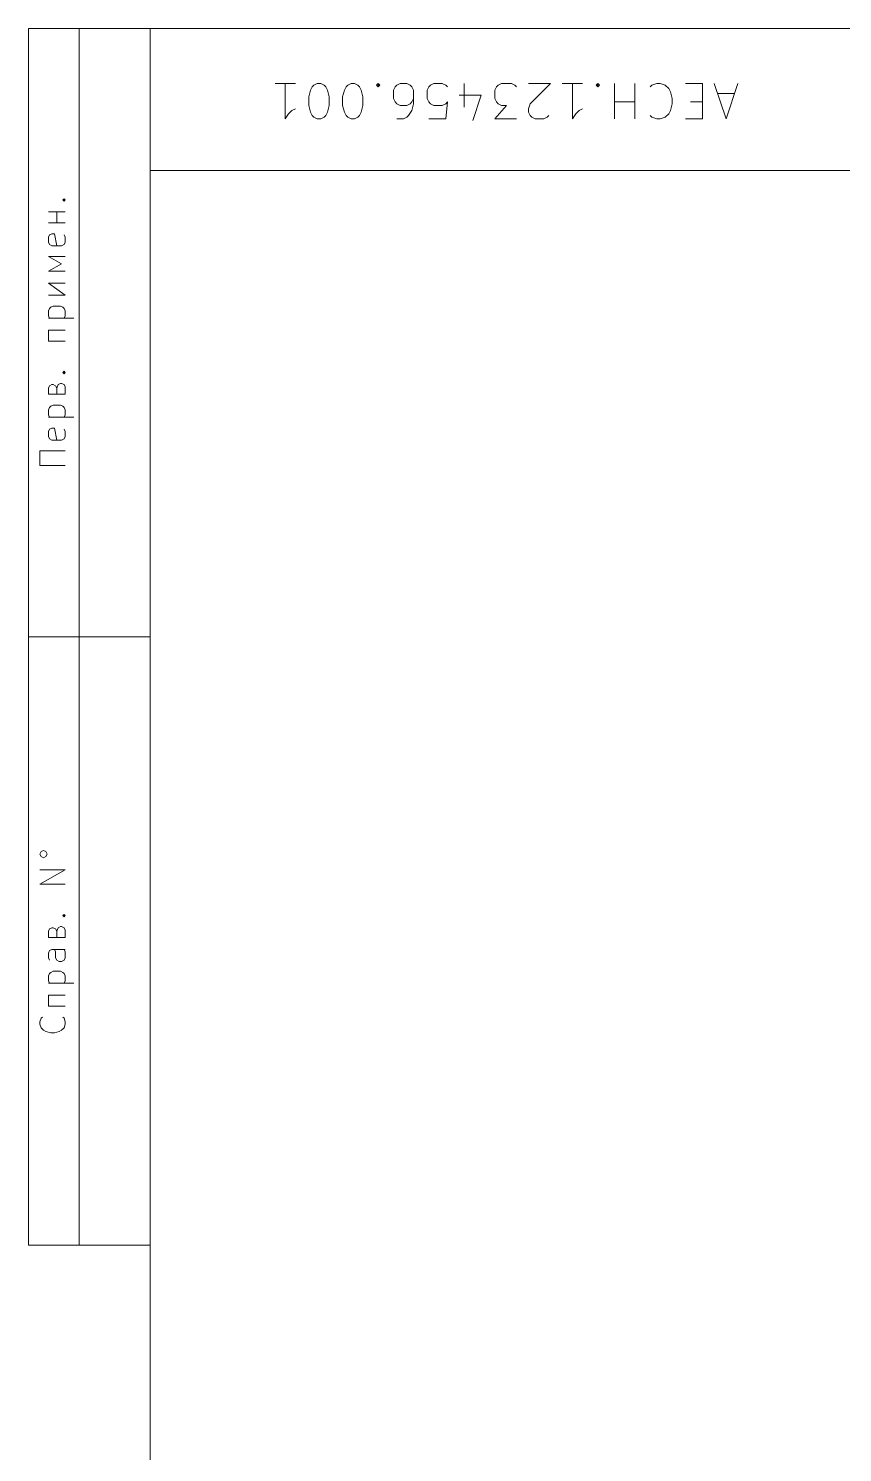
# Model space of a CAD drawing. Header units: millimetres. Extents: x -200 to 200, y -144 to 143.
# Drawn here: x -200.3 to -121.3, y 4.4 to 142.7 of the extents above; entities that cross this region are included whole.
import ezdxf

# ---------------------------------------------------------------- set-up
doc = ezdxf.new("R2010")
doc.units = ezdxf.units.MM
doc.header["$MEASUREMENT"] = 0
doc.layers.add('BLACK', color=7, linetype='Continuous')

msp = doc.modelspace()

# ---------------------------------------------------------------- linework, layer by layer
at = {"layer": 'BLACK', "lineweight": 9}
for points in [[(-200.3348, 142.6692), (-200.3348, 142.6692), (-188.5231, 142.6692), (-188.5231, 142.6692)], [(-200.3348, 142.6692), (-200.3348, 142.6692), (-200.3348, 24.5515), (-200.3348, 24.5515)], [(-195.4133, 142.6692), (-195.4133, 142.6692), (-195.4133, 24.5515), (-195.4133, 24.5515)], [(-188.5231, -139.8277), (-188.5231, -139.8277), (-188.5231, 142.6715), (-188.5231, 142.6715)], [(-188.5231, 142.6715), (-188.5231, 142.6715), (200.2692, 142.6715), (200.2692, 142.6715)], [(-176.3832, 137.3399), (-176.3832, 137.3399), (-174.4147, 137.3399), (-174.4147, 137.3399)], [(-175.3989, 137.3399), (-175.3989, 137.3399), (-175.3989, 133.8947), (-175.3989, 133.8947)], [(-172.938, 136.6836), (-172.938, 136.6836), (-172.774, 137.0117), (-172.774, 137.0117)], [(-172.774, 137.0117), (-172.774, 137.0117), (-172.6101, 137.1758), (-172.6101, 137.1758)], [(-172.6101, 137.1758), (-172.6101, 137.1758), (-172.2818, 137.3399), (-172.2818, 137.3399)], [(-172.2818, 137.3399), (-172.2818, 137.3399), (-171.9537, 137.3399), (-171.9537, 137.3399)], [(-171.9537, 137.3399), (-171.9537, 137.3399), (-171.6258, 137.1758), (-171.6258, 137.1758)], [(-171.6258, 137.1758), (-171.6258, 137.1758), (-171.4617, 137.0117), (-171.4617, 137.0117)], [(-171.4617, 137.0117), (-171.4617, 137.0117), (-171.2975, 136.6836), (-171.2975, 136.6836)], [(-169.6571, 136.6836), (-169.6571, 136.6836), (-169.4929, 137.0117), (-169.4929, 137.0117)], [(-169.4929, 137.0117), (-169.4929, 137.0117), (-169.3288, 137.1758), (-169.3288, 137.1758)], [(-169.3288, 137.1758), (-169.3288, 137.1758), (-169.0009, 137.3399), (-169.0009, 137.3399)], [(-169.0009, 137.3399), (-169.0009, 137.3399), (-168.6728, 137.3399), (-168.6728, 137.3399)], [(-168.6728, 137.3399), (-168.6728, 137.3399), (-168.3445, 137.1758), (-168.3445, 137.1758)], [(-168.3445, 137.1758), (-168.3445, 137.1758), (-168.1806, 137.0117), (-168.1806, 137.0117)], [(-168.1806, 137.0117), (-168.1806, 137.0117), (-168.0165, 136.6836), (-168.0165, 136.6836)], [(-166.5398, 137.1758), (-166.5398, 137.1758), (-166.376, 137.3399), (-166.376, 137.3399)], [(-166.376, 137.0117), (-166.376, 137.0117), (-166.5398, 137.1758), (-166.5398, 137.1758)], [(-166.376, 137.3399), (-166.376, 137.3399), (-166.2119, 137.1758), (-166.2119, 137.1758)], [(-166.376, 137.0117), (-166.376, 137.0117), (-166.376, 137.3399), (-166.376, 137.3399)], [(-166.2119, 137.1758), (-166.2119, 137.1758), (-166.376, 137.0117), (-166.376, 137.0117)], [(-164.7356, 137.0117), (-164.7356, 137.0117), (-164.8996, 136.6836), (-164.8996, 136.6836)], [(-164.5713, 137.1758), (-164.5713, 137.1758), (-164.7356, 137.0117), (-164.7356, 137.0117)], [(-164.2432, 137.3399), (-164.2432, 137.3399), (-164.5713, 137.1758), (-164.5713, 137.1758)], [(-163.587, 137.3399), (-163.587, 137.3399), (-164.2432, 137.3399), (-164.2432, 137.3399)], [(-163.2589, 137.1758), (-163.2589, 137.1758), (-163.587, 137.3399), (-163.587, 137.3399)], [(-163.095, 137.0117), (-163.095, 137.0117), (-163.2589, 137.1758), (-163.2589, 137.1758)], [(-162.931, 136.6836), (-162.931, 136.6836), (-163.095, 137.0117), (-163.095, 137.0117)], [(-161.6183, 136.6836), (-161.6183, 136.6836), (-161.4543, 137.0117), (-161.4543, 137.0117)], [(-161.4543, 137.0117), (-161.4543, 137.0117), (-161.2904, 137.1758), (-161.2904, 137.1758)], [(-161.2904, 137.1758), (-161.2904, 137.1758), (-160.9623, 137.3399), (-160.9623, 137.3399)], [(-160.9623, 137.3399), (-160.9623, 137.3399), (-160.142, 137.3399), (-160.142, 137.3399)], [(-160.142, 137.3399), (-160.142, 137.3399), (-159.8141, 137.1758), (-159.8141, 137.1758)], [(-159.8141, 137.1758), (-159.8141, 137.1758), (-159.6496, 137.0116), (-159.6496, 137.0116)], [(-158.0094, 135.0431), (-158.0094, 135.0431), (-158.0094, 137.3399), (-158.0094, 137.3399)], [(-155.0564, 136.6836), (-155.0564, 136.6836), (-154.8924, 137.0116), (-154.8924, 137.0116)], [(-154.8924, 137.0116), (-154.8924, 137.0116), (-154.7281, 137.1758), (-154.7281, 137.1758)], [(-154.7281, 137.1758), (-154.7281, 137.1758), (-154.4002, 137.3399), (-154.4002, 137.3399)], [(-154.4002, 137.3399), (-154.4002, 137.3399), (-153.4159, 137.3399), (-153.4159, 137.3399)], [(-153.4159, 137.3399), (-153.4159, 137.3399), (-153.0877, 137.1758), (-153.0877, 137.1758)], [(-153.0877, 137.1758), (-153.0877, 137.1758), (-152.9239, 137.0116), (-152.9239, 137.0116)], [(-149.6425, 137.3399), (-149.6425, 137.3399), (-151.7753, 137.3399), (-151.7753, 137.3399)], [(-151.6112, 135.3712), (-151.6112, 135.3712), (-149.6425, 137.3399), (-149.6425, 137.3399)], [(-148.4943, 137.3399), (-148.4943, 137.3399), (-146.5257, 137.3399), (-146.5257, 137.3399)], [(-147.51, 137.3399), (-147.51, 137.3399), (-147.51, 133.8947), (-147.51, 133.8947)], [(-145.213, 137.1758), (-145.213, 137.1758), (-145.0493, 137.3399), (-145.0493, 137.3399)], [(-145.0493, 137.0116), (-145.0493, 137.0116), (-145.213, 137.1758), (-145.213, 137.1758)], [(-145.0493, 137.3399), (-145.0493, 137.3399), (-144.8851, 137.1758), (-144.8851, 137.1758)], [(-145.0493, 137.0116), (-145.0493, 137.0116), (-145.0493, 137.3399), (-145.0493, 137.3399)], [(-144.8851, 137.1758), (-144.8851, 137.1758), (-145.0493, 137.0116), (-145.0493, 137.0116)], [(-143.4088, 137.3399), (-143.4088, 137.3399), (-143.4088, 133.8947), (-143.4088, 133.8947)], [(-141.4401, 137.3399), (-141.4401, 137.3399), (-141.4401, 133.8947), (-141.4401, 133.8947)], [(-139.9634, 137.0116), (-139.9634, 137.0116), (-139.7995, 137.1758), (-139.7995, 137.1758)], [(-139.7995, 137.1758), (-139.7995, 137.1758), (-139.3072, 137.3399), (-139.3072, 137.3399)], [(-139.3072, 137.3399), (-139.3072, 137.3399), (-138.9792, 137.3399), (-138.9792, 137.3399)], [(-138.9792, 137.3399), (-138.9792, 137.3399), (-138.4871, 137.1758), (-138.4871, 137.1758)], [(-138.4871, 137.1758), (-138.4871, 137.1758), (-138.1591, 136.8477), (-138.1591, 136.8477)], [(-136.5186, 137.3399), (-136.5186, 137.3399), (-134.8778, 137.3399), (-134.8778, 137.3399)], [(-134.8778, 137.3399), (-134.8778, 137.3399), (-134.8778, 133.8947), (-134.8778, 133.8947)], [(-132.5812, 133.8947), (-132.5812, 133.8947), (-133.7296, 137.3399), (-133.7296, 137.3399)], [(-131.4326, 137.3399), (-131.4326, 137.3399), (-132.5812, 133.8947), (-132.5812, 133.8947)], [(-173.1021, 136.0274), (-173.1021, 136.0274), (-172.938, 136.6836), (-172.938, 136.6836)], [(-173.1021, 135.2071), (-173.1021, 135.2071), (-173.1021, 136.0274), (-173.1021, 136.0274)], [(-171.2975, 136.6836), (-171.2975, 136.6836), (-171.1334, 136.0274), (-171.1334, 136.0274)], [(-171.1334, 136.0274), (-171.1334, 136.0274), (-171.1334, 135.2071), (-171.1334, 135.2071)], [(-169.8212, 136.0274), (-169.8212, 136.0274), (-169.6571, 136.6836), (-169.6571, 136.6836)], [(-169.8212, 135.2071), (-169.8212, 135.2071), (-169.8212, 136.0274), (-169.8212, 136.0274)], [(-168.0165, 136.6836), (-168.0165, 136.6836), (-167.8525, 136.0274), (-167.8525, 136.0274)], [(-167.8525, 136.0274), (-167.8525, 136.0274), (-167.8525, 135.2071), (-167.8525, 135.2071)], [(-164.8996, 136.6836), (-164.8996, 136.6836), (-164.8996, 135.8634), (-164.8996, 135.8634)], [(-164.8996, 135.8634), (-164.8996, 135.8634), (-164.7356, 135.5352), (-164.7356, 135.5352)], [(-164.7356, 135.5352), (-164.7356, 135.5352), (-164.5713, 135.3712), (-164.5713, 135.3712)], [(-163.2589, 135.3712), (-163.2589, 135.3712), (-163.095, 135.5352), (-163.095, 135.5352)], [(-163.095, 135.5352), (-163.095, 135.5352), (-162.931, 135.8634), (-162.931, 135.8634)], [(-162.931, 135.3712), (-162.931, 135.3712), (-162.931, 136.6836), (-162.931, 136.6836)], [(-161.6183, 135.8634), (-161.6183, 135.8634), (-161.6183, 136.6836), (-161.6183, 136.6836)], [(-161.4543, 135.5352), (-161.4543, 135.5352), (-161.6183, 135.8634), (-161.6183, 135.8634)], [(-161.2904, 135.3712), (-161.2904, 135.3712), (-161.4543, 135.5352), (-161.4543, 135.5352)], [(-159.8141, 133.8947), (-159.8141, 133.8947), (-159.6496, 135.5352), (-159.6496, 135.5352)], [(-159.6496, 135.5352), (-159.6496, 135.5352), (-159.8141, 135.3712), (-159.8141, 135.3712)], [(-156.3687, 136.1915), (-156.3687, 136.1915), (-158.5014, 136.1915), (-158.5014, 136.1915)], [(-157.189, 133.7306), (-157.189, 133.7306), (-156.3687, 136.1915), (-156.3687, 136.1915)], [(-155.0564, 135.8634), (-155.0564, 135.8634), (-155.0564, 136.6836), (-155.0564, 136.6836)], [(-154.8924, 135.5352), (-154.8924, 135.5352), (-155.0564, 135.8634), (-155.0564, 135.8634)], [(-154.7281, 135.3712), (-154.7281, 135.3712), (-154.8924, 135.5352), (-154.8924, 135.5352)], [(-141.4401, 135.5352), (-141.4401, 135.5352), (-143.4088, 135.5352), (-143.4088, 135.5352)], [(-138.1591, 136.8477), (-138.1591, 136.8477), (-137.9949, 136.5196), (-137.9949, 136.5196)], [(-137.9949, 136.5196), (-137.9949, 136.5196), (-137.8308, 135.8634), (-137.8308, 135.8634)], [(-137.8308, 135.8634), (-137.8308, 135.8634), (-137.8308, 135.3712), (-137.8308, 135.3712)], [(-134.8778, 135.5352), (-134.8778, 135.5352), (-136.0262, 135.5352), (-136.0262, 135.5352)], [(-131.7609, 136.3555), (-131.7609, 136.3555), (-133.4013, 136.3555), (-133.4013, 136.3555)], [(-175.3989, 133.8947), (-175.3989, 133.8947), (-175.0708, 134.3868), (-175.0708, 134.3868)], [(-175.0708, 134.3868), (-175.0708, 134.3868), (-174.7427, 134.715), (-174.7427, 134.715)], [(-174.7427, 134.715), (-174.7427, 134.715), (-174.4147, 134.879), (-174.4147, 134.879)], [(-172.938, 134.5509), (-172.938, 134.5509), (-173.1021, 135.2071), (-173.1021, 135.2071)], [(-172.774, 134.2228), (-172.774, 134.2228), (-172.938, 134.5509), (-172.938, 134.5509)], [(-172.6101, 134.0587), (-172.6101, 134.0587), (-172.774, 134.2228), (-172.774, 134.2228)], [(-171.4617, 134.2228), (-171.4617, 134.2228), (-171.6258, 134.0587), (-171.6258, 134.0587)], [(-171.2975, 134.5509), (-171.2975, 134.5509), (-171.4617, 134.2228), (-171.4617, 134.2228)], [(-171.1334, 135.2071), (-171.1334, 135.2071), (-171.2975, 134.5509), (-171.2975, 134.5509)], [(-169.6571, 134.5509), (-169.6571, 134.5509), (-169.8212, 135.2071), (-169.8212, 135.2071)], [(-169.4929, 134.2228), (-169.4929, 134.2228), (-169.6571, 134.5509), (-169.6571, 134.5509)], [(-169.3288, 134.0587), (-169.3288, 134.0587), (-169.4929, 134.2228), (-169.4929, 134.2228)], [(-168.1806, 134.2228), (-168.1806, 134.2228), (-168.3445, 134.0587), (-168.3445, 134.0587)], [(-168.0165, 134.5509), (-168.0165, 134.5509), (-168.1806, 134.2228), (-168.1806, 134.2228)], [(-167.8525, 135.2071), (-167.8525, 135.2071), (-168.0165, 134.5509), (-168.0165, 134.5509)], [(-164.5713, 135.3712), (-164.5713, 135.3712), (-164.2432, 135.2071), (-164.2432, 135.2071)], [(-164.2432, 135.2071), (-164.2432, 135.2071), (-163.587, 135.2071), (-163.587, 135.2071)], [(-163.587, 135.2071), (-163.587, 135.2071), (-163.2589, 135.3712), (-163.2589, 135.3712)], [(-163.587, 134.0587), (-163.587, 134.0587), (-163.4229, 134.2228), (-163.4229, 134.2228)], [(-163.4229, 134.2228), (-163.4229, 134.2228), (-163.095, 134.715), (-163.095, 134.715)], [(-163.095, 134.715), (-163.095, 134.715), (-162.931, 135.3712), (-162.931, 135.3712)], [(-160.9623, 135.2071), (-160.9623, 135.2071), (-161.2904, 135.3712), (-161.2904, 135.3712)], [(-160.142, 135.2071), (-160.142, 135.2071), (-160.9623, 135.2071), (-160.9623, 135.2071)], [(-159.8141, 135.3712), (-159.8141, 135.3712), (-160.142, 135.2071), (-160.142, 135.2071)], [(-155.0564, 133.8947), (-155.0564, 133.8947), (-153.908, 135.2071), (-153.908, 135.2071)], [(-154.4002, 135.2071), (-154.4002, 135.2071), (-154.7281, 135.3712), (-154.7281, 135.3712)], [(-153.908, 135.2071), (-153.908, 135.2071), (-154.4002, 135.2071), (-154.4002, 135.2071)], [(-151.7753, 134.879), (-151.7753, 134.879), (-151.6112, 135.3712), (-151.6112, 135.3712)], [(-151.7753, 134.5509), (-151.7753, 134.5509), (-151.7753, 134.879), (-151.7753, 134.879)], [(-151.6112, 134.2228), (-151.6112, 134.2228), (-151.7753, 134.5509), (-151.7753, 134.5509)], [(-151.4472, 134.0587), (-151.4472, 134.0587), (-151.6112, 134.2228), (-151.6112, 134.2228)], [(-149.8066, 134.2228), (-149.8066, 134.2228), (-149.9708, 134.0587), (-149.9708, 134.0587)], [(-147.51, 133.8947), (-147.51, 133.8947), (-147.1819, 134.3868), (-147.1819, 134.3868)], [(-147.1819, 134.3868), (-147.1819, 134.3868), (-146.8536, 134.715), (-146.8536, 134.715)], [(-146.8536, 134.715), (-146.8536, 134.715), (-146.5257, 134.879), (-146.5257, 134.879)], [(-139.7995, 134.0587), (-139.7995, 134.0587), (-139.9634, 134.2228), (-139.9634, 134.2228)], [(-138.1591, 134.3868), (-138.1591, 134.3868), (-138.4871, 134.0587), (-138.4871, 134.0587)], [(-137.9949, 134.715), (-137.9949, 134.715), (-138.1591, 134.3868), (-138.1591, 134.3868)], [(-137.8308, 135.3712), (-137.8308, 135.3712), (-137.9949, 134.715), (-137.9949, 134.715)], [(-172.2818, 133.8947), (-172.2818, 133.8947), (-172.6101, 134.0587), (-172.6101, 134.0587)], [(-171.9537, 133.8947), (-171.9537, 133.8947), (-172.2818, 133.8947), (-172.2818, 133.8947)], [(-171.6258, 134.0587), (-171.6258, 134.0587), (-171.9537, 133.8947), (-171.9537, 133.8947)], [(-169.0009, 133.8947), (-169.0009, 133.8947), (-169.3288, 134.0587), (-169.3288, 134.0587)], [(-168.6728, 133.8947), (-168.6728, 133.8947), (-169.0009, 133.8947), (-169.0009, 133.8947)], [(-168.3445, 134.0587), (-168.3445, 134.0587), (-168.6728, 133.8947), (-168.6728, 133.8947)], [(-164.5713, 133.8947), (-164.5713, 133.8947), (-163.9153, 133.8947), (-163.9153, 133.8947)], [(-163.9153, 133.8947), (-163.9153, 133.8947), (-163.587, 134.0587), (-163.587, 134.0587)], [(-161.4543, 133.8947), (-161.4543, 133.8947), (-159.8141, 133.8947), (-159.8141, 133.8947)], [(-152.9239, 133.8947), (-152.9239, 133.8947), (-155.0564, 133.8947), (-155.0564, 133.8947)], [(-151.1192, 133.8947), (-151.1192, 133.8947), (-151.4472, 134.0587), (-151.4472, 134.0587)], [(-150.299, 133.8947), (-150.299, 133.8947), (-151.1192, 133.8947), (-151.1192, 133.8947)], [(-149.9708, 134.0587), (-149.9708, 134.0587), (-150.299, 133.8947), (-150.299, 133.8947)], [(-139.3072, 133.8947), (-139.3072, 133.8947), (-139.7995, 134.0587), (-139.7995, 134.0587)], [(-138.9792, 133.8947), (-138.9792, 133.8947), (-139.3072, 133.8947), (-139.3072, 133.8947)], [(-138.4871, 134.0587), (-138.4871, 134.0587), (-138.9792, 133.8947), (-138.9792, 133.8947)], [(-134.8778, 133.8947), (-134.8778, 133.8947), (-136.5186, 133.8947), (-136.5186, 133.8947)], [(-188.5231, 128.8911), (-188.5231, 128.8911), (-119.6209, 128.8911), (-119.6209, 128.8911)], [(-196.9953, 126.0297), (-196.9953, 126.0297), (-196.8779, 126.1468), (-196.8779, 126.1468)], [(-196.8779, 125.9125), (-196.8779, 125.9125), (-196.9953, 126.0297), (-196.9953, 126.0297)], [(-196.9953, 126.0297), (-196.9953, 126.0297), (-196.7608, 126.0297), (-196.7608, 126.0297)], [(-196.8779, 126.1468), (-196.8779, 126.1468), (-196.7608, 126.0297), (-196.7608, 126.0297)], [(-196.7608, 126.0297), (-196.7608, 126.0297), (-196.8779, 125.9125), (-196.8779, 125.9125)], [(-198.4014, 124.858), (-198.4014, 124.858), (-196.7608, 124.858), (-196.7608, 124.858)], [(-197.5811, 123.8033), (-197.5811, 123.8033), (-197.5811, 124.858), (-197.5811, 124.858)], [(-198.4014, 123.8033), (-198.4014, 123.8033), (-196.7608, 123.8033), (-196.7608, 123.8033)], [(-198.4014, 122.3971), (-198.4014, 122.3971), (-198.2843, 122.6314), (-198.2843, 122.6314)], [(-198.4014, 121.9284), (-198.4014, 121.9284), (-198.4014, 122.3971), (-198.4014, 122.3971)], [(-198.2843, 121.6942), (-198.2843, 121.6942), (-198.4014, 121.9284), (-198.4014, 121.9284)], [(-198.2843, 122.6314), (-198.2843, 122.6314), (-198.0498, 122.7487), (-198.0498, 122.7487)], [(-198.0498, 121.5769), (-198.0498, 121.5769), (-198.2843, 121.6942), (-198.2843, 121.6942)], [(-198.0498, 122.7487), (-198.0498, 122.7487), (-197.8154, 122.7487), (-197.8154, 122.7487)], [(-197.8154, 122.7487), (-197.8154, 122.7487), (-197.5811, 121.5769), (-197.5811, 121.5769)], [(-196.8779, 121.6942), (-196.8779, 121.6942), (-197.1124, 121.5769), (-197.1124, 121.5769)], [(-196.8779, 122.6314), (-196.8779, 122.6314), (-196.7608, 122.3971), (-196.7608, 122.3971)], [(-196.7608, 121.9284), (-196.7608, 121.9284), (-196.8779, 121.6942), (-196.8779, 121.6942)], [(-196.7608, 122.3971), (-196.7608, 122.3971), (-196.7608, 121.9284), (-196.7608, 121.9284)], [(-197.1124, 119.8192), (-197.1124, 119.8192), (-198.4014, 120.5223), (-198.4014, 120.5223)], [(-198.4014, 120.5223), (-198.4014, 120.5223), (-196.7608, 120.5223), (-196.7608, 120.5223)], [(-197.1124, 121.5769), (-197.1124, 121.5769), (-198.0498, 121.5769), (-198.0498, 121.5769)], [(-198.4014, 119.1162), (-198.4014, 119.1162), (-197.1124, 119.8192), (-197.1124, 119.8192)], [(-196.7608, 119.1162), (-196.7608, 119.1162), (-198.4014, 119.1162), (-198.4014, 119.1162)], [(-196.7608, 116.7725), (-196.7608, 116.7725), (-198.4014, 117.9443), (-198.4014, 117.9443)], [(-198.4014, 117.9443), (-198.4014, 117.9443), (-196.7608, 117.9443), (-196.7608, 117.9443)], [(-198.4014, 116.7725), (-198.4014, 116.7725), (-196.7608, 116.7725), (-196.7608, 116.7725)], [(-198.4014, 115.2492), (-198.4014, 115.2492), (-198.2843, 115.4835), (-198.2843, 115.4835)], [(-198.4014, 114.7805), (-198.4014, 114.7805), (-198.4014, 115.2492), (-198.4014, 115.2492)], [(-198.2843, 114.5459), (-198.2843, 114.5459), (-198.4014, 114.7805), (-198.4014, 114.7805)], [(-198.2843, 115.4835), (-198.2843, 115.4835), (-198.1671, 115.6008), (-198.1671, 115.6008)], [(-198.1671, 115.6008), (-198.1671, 115.6008), (-197.9327, 115.7177), (-197.9327, 115.7177)], [(-197.9327, 115.7177), (-197.9327, 115.7177), (-197.2295, 115.7177), (-197.2295, 115.7177)], [(-197.2295, 115.7177), (-197.2295, 115.7177), (-196.9953, 115.6008), (-196.9953, 115.6008)], [(-196.9953, 115.6008), (-196.9953, 115.6008), (-196.8779, 115.4835), (-196.8779, 115.4835)], [(-196.8779, 115.4835), (-196.8779, 115.4835), (-196.7608, 115.2492), (-196.7608, 115.2492)], [(-196.7608, 114.7805), (-196.7608, 114.7805), (-196.8779, 114.5459), (-196.8779, 114.5459)], [(-196.7608, 115.2492), (-196.7608, 115.2492), (-196.7608, 114.7805), (-196.7608, 114.7805)], [(-198.4014, 114.5459), (-198.4014, 114.5459), (-195.9405, 114.5459), (-195.9405, 114.5459)], [(-198.4014, 112.3195), (-198.4014, 112.3195), (-198.4014, 113.374), (-198.4014, 113.374)], [(-198.4014, 113.374), (-198.4014, 113.374), (-196.7608, 113.374), (-196.7608, 113.374)], [(-196.7608, 112.3195), (-196.7608, 112.3195), (-198.4014, 112.3195), (-198.4014, 112.3195)], [(-196.9953, 109.2732), (-196.9953, 109.2732), (-196.8779, 109.3901), (-196.8779, 109.3901)], [(-196.8779, 109.1558), (-196.8779, 109.1558), (-196.9953, 109.2732), (-196.9953, 109.2732)], [(-196.9953, 109.2732), (-196.9953, 109.2732), (-196.7608, 109.2732), (-196.7608, 109.2732)], [(-196.8779, 109.3901), (-196.8779, 109.3901), (-196.7608, 109.2732), (-196.7608, 109.2732)], [(-196.7608, 109.2732), (-196.7608, 109.2732), (-196.8779, 109.1558), (-196.8779, 109.1558)], [(-198.4014, 107.7497), (-198.4014, 107.7497), (-198.2843, 107.984), (-198.2843, 107.984)], [(-198.2843, 107.984), (-198.2843, 107.984), (-198.0498, 108.1013), (-198.0498, 108.1013)], [(-198.0498, 108.1013), (-198.0498, 108.1013), (-197.9327, 108.1013), (-197.9327, 108.1013)], [(-197.9327, 108.1013), (-197.9327, 108.1013), (-197.6982, 107.984), (-197.6982, 107.984)], [(-197.6982, 107.984), (-197.6982, 107.984), (-197.5811, 107.7497), (-197.5811, 107.7497)], [(-197.5811, 107.7497), (-197.5811, 107.7497), (-197.464, 108.1013), (-197.464, 108.1013)], [(-197.464, 108.1013), (-197.464, 108.1013), (-197.2295, 108.2182), (-197.2295, 108.2182)], [(-197.2295, 108.2182), (-197.2295, 108.2182), (-197.1124, 108.2182), (-197.1124, 108.2182)], [(-197.1124, 108.2182), (-197.1124, 108.2182), (-196.8779, 108.1013), (-196.8779, 108.1013)], [(-196.8779, 108.1013), (-196.8779, 108.1013), (-196.7608, 107.8667), (-196.7608, 107.8667)], [(-196.7608, 107.8667), (-196.7608, 107.8667), (-196.7608, 107.1637), (-196.7608, 107.1637)], [(-198.4014, 107.1637), (-198.4014, 107.1637), (-198.4014, 107.7497), (-198.4014, 107.7497)], [(-196.7608, 107.1637), (-196.7608, 107.1637), (-198.4014, 107.1637), (-198.4014, 107.1637)], [(-197.5811, 107.7497), (-197.5811, 107.7497), (-197.5811, 107.1637), (-197.5811, 107.1637)], [(-198.4014, 105.6403), (-198.4014, 105.6403), (-198.2843, 105.8747), (-198.2843, 105.8747)], [(-198.4014, 105.1716), (-198.4014, 105.1716), (-198.4014, 105.6403), (-198.4014, 105.6403)], [(-198.2843, 104.9373), (-198.2843, 104.9373), (-198.4014, 105.1716), (-198.4014, 105.1716)], [(-198.2843, 105.8747), (-198.2843, 105.8747), (-198.1671, 105.9918), (-198.1671, 105.9918)], [(-198.1671, 105.9918), (-198.1671, 105.9918), (-197.9327, 106.1092), (-197.9327, 106.1092)], [(-197.9327, 106.1092), (-197.9327, 106.1092), (-197.2295, 106.1092), (-197.2295, 106.1092)], [(-197.2295, 106.1092), (-197.2295, 106.1092), (-196.9953, 105.9918), (-196.9953, 105.9918)], [(-196.9953, 105.9918), (-196.9953, 105.9918), (-196.8779, 105.8747), (-196.8779, 105.8747)], [(-196.8779, 105.8747), (-196.8779, 105.8747), (-196.7608, 105.6403), (-196.7608, 105.6403)], [(-196.7608, 105.1716), (-196.7608, 105.1716), (-196.8779, 104.9373), (-196.8779, 104.9373)], [(-196.7608, 105.6403), (-196.7608, 105.6403), (-196.7608, 105.1716), (-196.7608, 105.1716)], [(-198.4014, 104.9373), (-198.4014, 104.9373), (-195.9405, 104.9373), (-195.9405, 104.9373)], [(-198.4014, 103.531), (-198.4014, 103.531), (-198.2843, 103.7654), (-198.2843, 103.7654)], [(-198.2843, 103.7654), (-198.2843, 103.7654), (-198.0498, 103.8828), (-198.0498, 103.8828)], [(-198.0498, 103.8828), (-198.0498, 103.8828), (-197.8154, 103.8828), (-197.8154, 103.8828)], [(-197.8154, 103.8828), (-197.8154, 103.8828), (-197.5811, 102.7109), (-197.5811, 102.7109)], [(-196.8779, 103.7654), (-196.8779, 103.7654), (-196.7608, 103.531), (-196.7608, 103.531)], [(-198.4014, 103.0625), (-198.4014, 103.0625), (-198.4014, 103.531), (-198.4014, 103.531)], [(-198.2843, 102.8282), (-198.2843, 102.8282), (-198.4014, 103.0625), (-198.4014, 103.0625)], [(-198.0498, 102.7109), (-198.0498, 102.7109), (-198.2843, 102.8282), (-198.2843, 102.8282)], [(-197.1124, 102.7109), (-197.1124, 102.7109), (-198.0498, 102.7109), (-198.0498, 102.7109)], [(-196.8779, 102.8282), (-196.8779, 102.8282), (-197.1124, 102.7109), (-197.1124, 102.7109)], [(-196.7608, 103.0625), (-196.7608, 103.0625), (-196.8779, 102.8282), (-196.8779, 102.8282)], [(-196.7608, 103.531), (-196.7608, 103.531), (-196.7608, 103.0625), (-196.7608, 103.0625)], [(-199.2217, 100.25), (-199.2217, 100.25), (-199.2217, 101.6564), (-199.2217, 101.6564)], [(-199.2217, 101.6564), (-199.2217, 101.6564), (-196.7608, 101.6564), (-196.7608, 101.6564)], [(-196.7608, 100.25), (-196.7608, 100.25), (-199.2217, 100.25), (-199.2217, 100.25)], [(-200.3348, 83.6105), (-200.3348, 83.6105), (-188.5231, 83.6105), (-188.5231, 83.6105)], [(-199.1043, 62.7524), (-199.1043, 62.7524), (-199.2217, 62.5181), (-199.2217, 62.5181)], [(-199.2217, 62.5181), (-199.2217, 62.5181), (-199.1043, 62.2837), (-199.1043, 62.2837)], [(-198.8701, 62.8697), (-198.8701, 62.8697), (-199.1043, 62.7524), (-199.1043, 62.7524)], [(-199.1043, 62.2837), (-199.1043, 62.2837), (-198.8701, 62.1663), (-198.8701, 62.1663)], [(-198.6358, 62.7524), (-198.6358, 62.7524), (-198.8701, 62.8697), (-198.8701, 62.8697)], [(-198.8701, 62.1663), (-198.8701, 62.1663), (-198.6358, 62.2837), (-198.6358, 62.2837)], [(-198.5185, 62.5181), (-198.5185, 62.5181), (-198.6358, 62.7524), (-198.6358, 62.7524)], [(-198.6358, 62.2837), (-198.6358, 62.2837), (-198.5185, 62.5181), (-198.5185, 62.5181)], [(-199.2217, 59.5884), (-199.2217, 59.5884), (-196.7608, 60.9947), (-196.7608, 60.9947)], [(-196.7608, 60.9947), (-196.7608, 60.9947), (-199.2217, 60.9947), (-199.2217, 60.9947)], [(-196.7608, 59.5884), (-196.7608, 59.5884), (-199.2217, 59.5884), (-199.2217, 59.5884)], [(-198.2843, 55.2529), (-198.2843, 55.2529), (-198.0498, 55.37), (-198.0498, 55.37)], [(-198.0498, 55.37), (-198.0498, 55.37), (-197.9327, 55.37), (-197.9327, 55.37)], [(-197.9327, 55.37), (-197.9327, 55.37), (-197.6982, 55.2529), (-197.6982, 55.2529)], [(-197.5811, 55.0184), (-197.5811, 55.0184), (-197.464, 55.37), (-197.464, 55.37)], [(-197.464, 55.37), (-197.464, 55.37), (-197.2295, 55.4871), (-197.2295, 55.4871)], [(-197.2295, 55.4871), (-197.2295, 55.4871), (-197.1124, 55.4871), (-197.1124, 55.4871)], [(-197.1124, 55.4871), (-197.1124, 55.4871), (-196.8779, 55.37), (-196.8779, 55.37)], [(-196.9953, 56.5417), (-196.9953, 56.5417), (-196.8779, 56.659), (-196.8779, 56.659)], [(-196.8779, 56.4247), (-196.8779, 56.4247), (-196.9953, 56.5417), (-196.9953, 56.5417)], [(-196.9953, 56.5417), (-196.9953, 56.5417), (-196.7608, 56.5417), (-196.7608, 56.5417)], [(-196.8779, 56.659), (-196.8779, 56.659), (-196.7608, 56.5417), (-196.7608, 56.5417)], [(-196.7608, 56.5417), (-196.7608, 56.5417), (-196.8779, 56.4247), (-196.8779, 56.4247)], [(-196.8779, 55.37), (-196.8779, 55.37), (-196.7608, 55.1355), (-196.7608, 55.1355)], [(-198.4014, 55.0184), (-198.4014, 55.0184), (-198.2843, 55.2529), (-198.2843, 55.2529)], [(-198.4014, 54.4326), (-198.4014, 54.4326), (-198.4014, 55.0184), (-198.4014, 55.0184)], [(-196.7608, 54.4326), (-196.7608, 54.4326), (-198.4014, 54.4326), (-198.4014, 54.4326)], [(-197.6982, 55.2529), (-197.6982, 55.2529), (-197.5811, 55.0184), (-197.5811, 55.0184)], [(-197.5811, 55.0184), (-197.5811, 55.0184), (-197.5811, 54.4326), (-197.5811, 54.4326)], [(-196.7608, 55.1355), (-196.7608, 55.1355), (-196.7608, 54.4326), (-196.7608, 54.4326)], [(-198.2843, 53.1436), (-198.2843, 53.1436), (-198.4014, 52.9093), (-198.4014, 52.9093)], [(-198.4014, 52.9093), (-198.4014, 52.9093), (-198.4014, 52.4404), (-198.4014, 52.4404)], [(-198.0498, 53.2607), (-198.0498, 53.2607), (-198.2843, 53.1436), (-198.2843, 53.1436)], [(-196.7608, 53.2607), (-196.7608, 53.2607), (-198.0498, 53.2607), (-198.0498, 53.2607)], [(-197.6982, 53.0263), (-197.6982, 53.0263), (-197.8154, 53.2607), (-197.8154, 53.2607)], [(-197.6982, 52.4404), (-197.6982, 52.4404), (-197.6982, 53.0263), (-197.6982, 53.0263)], [(-196.8779, 53.2607), (-196.8779, 53.2607), (-196.7608, 53.0263), (-196.7608, 53.0263)], [(-196.7608, 53.0263), (-196.7608, 53.0263), (-196.7608, 52.4404), (-196.7608, 52.4404)], [(-198.4014, 52.4404), (-198.4014, 52.4404), (-198.2843, 52.2062), (-198.2843, 52.2062)], [(-197.5811, 52.2062), (-197.5811, 52.2062), (-197.6982, 52.4404), (-197.6982, 52.4404)], [(-197.3467, 52.0889), (-197.3467, 52.0889), (-197.5811, 52.2062), (-197.5811, 52.2062)], [(-197.1124, 52.0889), (-197.1124, 52.0889), (-197.3467, 52.0889), (-197.3467, 52.0889)], [(-196.8779, 52.2062), (-196.8779, 52.2062), (-197.1124, 52.0889), (-197.1124, 52.0889)], [(-196.7608, 52.4404), (-196.7608, 52.4404), (-196.8779, 52.2062), (-196.8779, 52.2062)], [(-198.4014, 50.6829), (-198.4014, 50.6829), (-198.2843, 50.9172), (-198.2843, 50.9172)], [(-198.4014, 50.214), (-198.4014, 50.214), (-198.4014, 50.6829), (-198.4014, 50.6829)], [(-198.2843, 49.9798), (-198.2843, 49.9798), (-198.4014, 50.214), (-198.4014, 50.214)], [(-198.4014, 49.9798), (-198.4014, 49.9798), (-195.9405, 49.9798), (-195.9405, 49.9798)], [(-198.2843, 50.9172), (-198.2843, 50.9172), (-198.1671, 51.0343), (-198.1671, 51.0343)], [(-198.1671, 51.0343), (-198.1671, 51.0343), (-197.9327, 51.1516), (-197.9327, 51.1516)], [(-197.9327, 51.1516), (-197.9327, 51.1516), (-197.2295, 51.1516), (-197.2295, 51.1516)], [(-197.2295, 51.1516), (-197.2295, 51.1516), (-196.9953, 51.0343), (-196.9953, 51.0343)], [(-196.9953, 51.0343), (-196.9953, 51.0343), (-196.8779, 50.9172), (-196.8779, 50.9172)], [(-196.8779, 50.9172), (-196.8779, 50.9172), (-196.7608, 50.6829), (-196.7608, 50.6829)], [(-196.7608, 50.214), (-196.7608, 50.214), (-196.8779, 49.9798), (-196.8779, 49.9798)], [(-196.7608, 50.6829), (-196.7608, 50.6829), (-196.7608, 50.214), (-196.7608, 50.214)], [(-198.4014, 47.7534), (-198.4014, 47.7534), (-198.4014, 48.8079), (-198.4014, 48.8079)], [(-198.4014, 48.8079), (-198.4014, 48.8079), (-196.7608, 48.8079), (-196.7608, 48.8079)], [(-196.7608, 47.7534), (-196.7608, 47.7534), (-198.4014, 47.7534), (-198.4014, 47.7534)], [(-199.2217, 46.2301), (-199.2217, 46.2301), (-199.1043, 46.5815), (-199.1043, 46.5815)], [(-199.2217, 45.9955), (-199.2217, 45.9955), (-199.2217, 46.2301), (-199.2217, 46.2301)], [(-199.1043, 45.6441), (-199.1043, 45.6441), (-199.2217, 45.9955), (-199.2217, 45.9955)], [(-199.1043, 46.5815), (-199.1043, 46.5815), (-198.9872, 46.6986), (-198.9872, 46.6986)], [(-198.8701, 45.4098), (-198.8701, 45.4098), (-199.1043, 45.6441), (-199.1043, 45.6441)], [(-196.8779, 45.6441), (-196.8779, 45.6441), (-197.1124, 45.4098), (-197.1124, 45.4098)], [(-196.9953, 46.6986), (-196.9953, 46.6986), (-196.8779, 46.5815), (-196.8779, 46.5815)], [(-196.8779, 46.5815), (-196.8779, 46.5815), (-196.7608, 46.2301), (-196.7608, 46.2301)], [(-196.7608, 45.9955), (-196.7608, 45.9955), (-196.8779, 45.6441), (-196.8779, 45.6441)], [(-196.7608, 46.2301), (-196.7608, 46.2301), (-196.7608, 45.9955), (-196.7608, 45.9955)], [(-198.6358, 45.2925), (-198.6358, 45.2925), (-198.8701, 45.4098), (-198.8701, 45.4098)], [(-198.1671, 45.1752), (-198.1671, 45.1752), (-198.6358, 45.2925), (-198.6358, 45.2925)], [(-197.8154, 45.1752), (-197.8154, 45.1752), (-198.1671, 45.1752), (-198.1671, 45.1752)], [(-197.3467, 45.2925), (-197.3467, 45.2925), (-197.8154, 45.1752), (-197.8154, 45.1752)], [(-197.1124, 45.4098), (-197.1124, 45.4098), (-197.3467, 45.2925), (-197.3467, 45.2925)], [(-200.3348, 24.5515), (-200.3348, 24.5515), (-188.5231, 24.5515), (-188.5231, 24.5515)]]:
    msp.add_open_spline(points, degree=3, dxfattribs=at)

doc.saveas('drawing.dxf')
